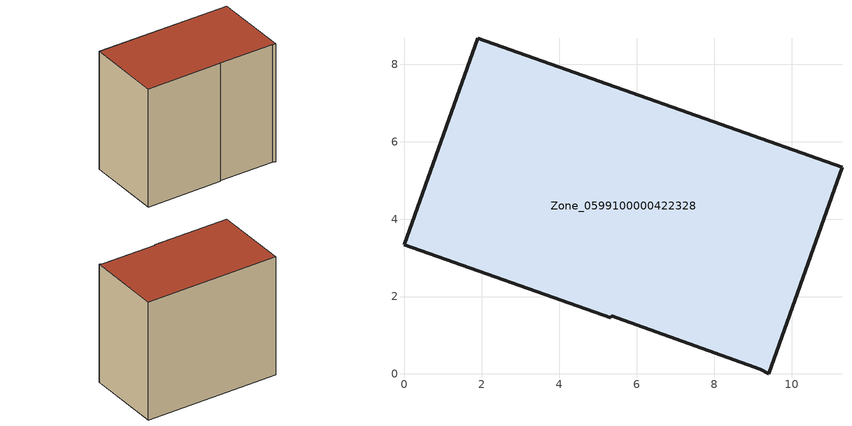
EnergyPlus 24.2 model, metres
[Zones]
Zone_0599100000422328
 floor ground (C_G): 9.2,0.13 5.34,1.5 5.32,1.45 0,3.33 1.9,8.68 11.3,5.34 9.41,0 z0.46
 wall outside (C_F): 9.41,0 11.3,5.34 1.9,8.68 0,3.33 5.32,1.45 5.34,1.5 9.2,0.13 9.41,0 z0.46:9.45
 roof outside (C_R): 5.34,1.5 9.2,0.13 9.41,0 11.3,5.34 1.9,8.68 0,3.33 5.32,1.45 z9.45
[BUILDING]
Pand.0599100000422328: North Axis=0; Terrain=City; Loads Convergence Tolerance Value=0.04; Temperature Convergence Tolerance Value=0.4; Solar Distribution=FullExterior; Maximum Number of Warmup Days=25; Minimum Number of Warmup Days=1
[Site:Location]
Rotterdam.The.Hague.AP_ZH_NLD Design_Conditions: Latitude=51.96; Longitude=4.45; Time Zone=1; Elevation=-4.5
[SITE:GROUNDTEMPERATURE:BUILDINGSURFACE]
18, 18, 18, 18, 18, 18, 18, 18, 18, 18, 18, 18
[MATERIAL] Thermal Absorptance=0.9; Solar Absorptance=0.7; Visible Absorptance=0.7
Name | Roughness | Thickness | Conductivity | Density | Specific Heat
G.TC.2006-2014 | MediumSmooth | 0.15 | 0.06 | 540 | 1210
F.TC.2006-2014 | Rough | 0.3 | 0.12 | 1920 | 840
R.TC.2006-2014 | MediumRough | 0.2 | 0.08 | 1500 | 1000
[CONSTRUCTION]
C_G: G.TC.2006-2014
C_F: F.TC.2006-2014
C_R: R.TC.2006-2014
[ZONE]
Zone_0599100000422328: Type=1; Multiplier=1; Ceiling Height=Autocalculate; Volume=Autocalculate; Floor Area=autocalculate; Part of Total Floor Area=Yes
[ZONEINFILTRATION:DESIGNFLOWRATE]
Infil_Zone_0599100000422328: Zone or ZoneList or Space or SpaceList=Zone_0599100000422328; Schedule=AlwaysOn; Design Flow Rate Calculation Method=Flow/Area; Flow Rate per Floor Area=0.0015; Constant Term Coefficient=1; Temperature Term Coefficient=0; Velocity Term Coefficient=0; Velocity Squared Term Coefficient=0
[HVACTEMPLATE:ZONE:IDEALLOADSAIRSYSTEM]
Zone_0599100000422328: Maximum Heating Supply Air Temperature=50; Minimum Cooling Supply Air Temperature=13; Maximum Heating Supply Air Humidity Ratio=0.0156; Minimum Cooling Supply Air Humidity Ratio=0.0077; Heating Limit=NoLimit; Cooling Limit=NoLimit; Dehumidification Control Type=ConstantSensibleHeatRatio; Cooling Sensible Heat Ratio=0.7; Dehumidification Setpoint=60; Humidification Control Type=None; Humidification Setpoint=30; Outdoor Air Method=None; Outdoor Air Flow Rate per Person=0.00944; Outdoor Air Flow Rate per Zone Floor Area=0; Outdoor Air Flow Rate per Zone=0; Demand Controlled Ventilation Type=None; Outdoor Air Economizer Type=NoEconomizer; Heat Recovery Type=None; Sensible Heat Recovery Effectiveness=0.7; Latent Heat Recovery Effectiveness=0.65
[ZONECONTROL:THERMOSTAT]
ThermostatControl_Zone_0599100000422328: Zone or ZoneList=Zone_0599100000422328; Control Type Schedule=DualSetpointControlType; Control 1=Thermostat_Zone_0599100000422328; Temperature Difference Between Cutout And Setpoint=0
[THERMOSTATSETPOINT:DUALSETPOINT]
Thermostat_Zone_0599100000422328: Heating Setpoint Temperature Schedule=HeatingSetpoint_Zone_0599100000422328; Cooling Setpoint Temperature Schedule=CoolingSetpoint_Zone_0599100000422328
[SCHEDULE:COMPACT]
HeatingSetpoint_Zone_0599100000422328: Through: 12/31, For: AllDays, Until: 24:00, 21
CoolingSetpoint_Zone_0599100000422328: Through: 12/31, For: AllDays, Until: 24:00, 24
DualSetpointControlType: Through: 12/31, For: AllDays, Until: 24:00, 4
AlwaysOn: Through: 12/31, For: AllDays, Until: 24:00, 1
